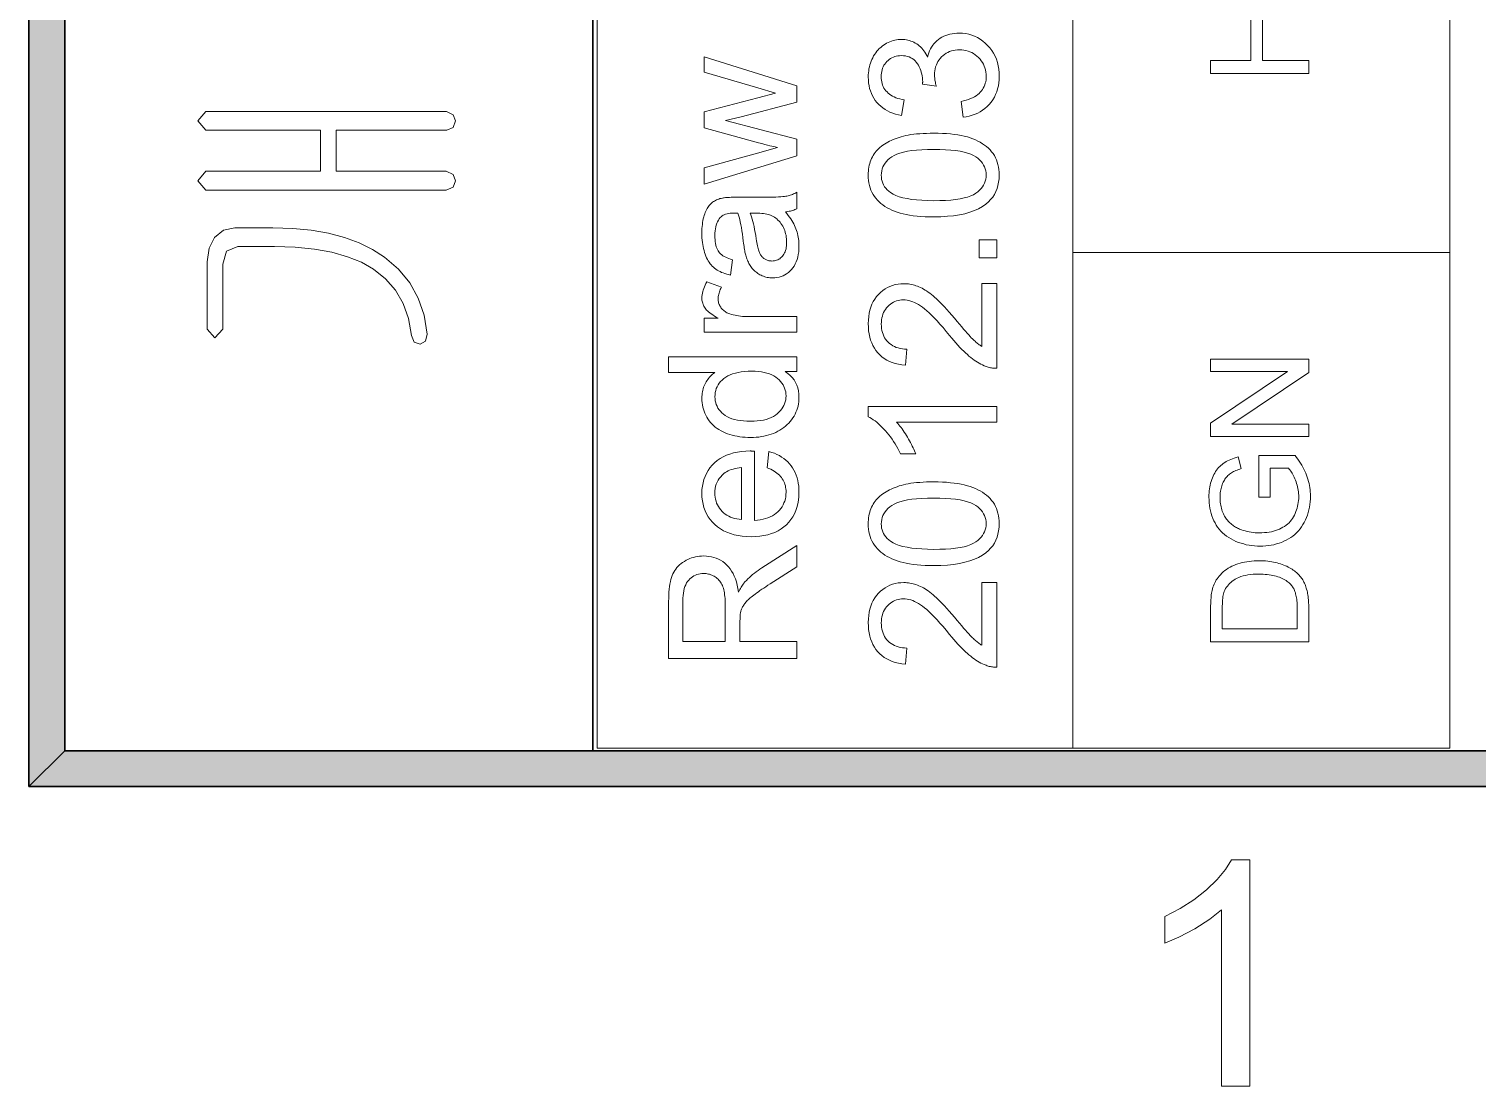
# Model space of a CAD drawing. Extents: x 23 to 417, y 3 to 294.
# Drawn here: x 29.76 to 48.96, y 5.79 to 19.81 of the extents above; entities that cross this region are included whole.
import ezdxf

# ---------------------------------------------------------------- set-up
doc = ezdxf.new("R2010")
doc.units = 0

msp = doc.modelspace()

# ---------------------------------------------------------------- linework, layer by layer
at = {"color": 7, "lineweight": 35}
for p, q in [((29.763, 9.762), (29.763, 287)), ((30.237, 287), (30.237, 10.238)), ((37.237, 50.237), (37.237, 10.238)), ((30.237, 10.238), (409.763, 10.238)), ((410.237, 9.762), (29.763, 9.762))]:
    msp.add_line(p, q, dxfattribs=at)
at = {"color": 7, "lineweight": 13}
for p, q in [((37.294, 10.273), (37.294, 50.313)), ((43.601, 10.273), (43.601, 50.313)), ((48.601, 10.273), (48.601, 50.313))]:
    msp.add_line(p, q, dxfattribs=at)
at = {"color": 7, "lineweight": 13, "ltscale": 0.125}
msp.add_line((43.601, 16.844), (48.601, 16.844), dxfattribs=at)
at = {"color": 7, "lineweight": 35, "ltscale": 0.016794}
for p, q in [((29.763, 9.762), (30.237, 10.238)), ((30.237, 10.238), (29.763, 9.762))]:
    msp.add_line(p, q, dxfattribs=at)
at = {"color": 7, "lineweight": 13, "ltscale": 0.28266}
msp.add_line((37.294, 10.273), (48.601, 10.273), dxfattribs=at)
at = {"color": 7, "lineweight": 13}
for points in [[(46.73, 19.214), (45.43, 19.214), (45.43, 19.386), (45.964, 19.386), (45.964, 20.062), (45.43, 20.062), (45.43, 20.234), (46.73, 20.234), (46.73, 20.062), (46.117, 20.062), (46.117, 19.386), (46.73, 19.386)], [(42.149, 18.637), (42.121, 18.846), (42.155, 18.853), (42.188, 18.862), (42.218, 18.872), (42.247, 18.882), (42.273, 18.894), (42.298, 18.907), (42.321, 18.921), (42.341, 18.935), (42.36, 18.951), (42.376, 18.968), (42.391, 18.986), (42.405, 19.004), (42.416, 19.023), (42.426, 19.043), (42.435, 19.064), (42.442, 19.085), (42.448, 19.107), (42.452, 19.13), (42.454, 19.154), (42.455, 19.178), (42.454, 19.207), (42.451, 19.235), (42.445, 19.263), (42.438, 19.289), (42.429, 19.314), (42.418, 19.339), (42.405, 19.362), (42.389, 19.385), (42.372, 19.406), (42.353, 19.427), (42.332, 19.446), (42.31, 19.464), (42.287, 19.479), (42.263, 19.492), (42.238, 19.503), (42.213, 19.512), (42.186, 19.519), (42.158, 19.525), (42.129, 19.528), (42.1, 19.529), (42.072, 19.528), (42.044, 19.525), (42.018, 19.52), (41.993, 19.514), (41.969, 19.505), (41.945, 19.495), (41.923, 19.483), (41.902, 19.468), (41.882, 19.453), (41.863, 19.435), (41.845, 19.415), (41.829, 19.395), (41.815, 19.374), (41.803, 19.351), (41.793, 19.328), (41.784, 19.304), (41.778, 19.278), (41.773, 19.252), (41.77, 19.224), (41.769, 19.196), (41.77, 19.184), (41.77, 19.171), (41.771, 19.158), (41.773, 19.144), (41.775, 19.129), (41.778, 19.114), (41.781, 19.099), (41.784, 19.083), (41.788, 19.066), (41.793, 19.049), (41.609, 19.072), (41.61, 19.076), (41.61, 19.08), (41.61, 19.084), (41.611, 19.087), (41.611, 19.091), (41.611, 19.094), (41.611, 19.097), (41.612, 19.1), (41.612, 19.103), (41.612, 19.105), (41.611, 19.132), (41.609, 19.158), (41.605, 19.183), (41.6, 19.208), (41.594, 19.232), (41.587, 19.256), (41.578, 19.279), (41.567, 19.302), (41.555, 19.324), (41.542, 19.345), (41.527, 19.366), (41.511, 19.384), (41.494, 19.4), (41.474, 19.414), (41.454, 19.425), (41.431, 19.435), (41.408, 19.442), (41.382, 19.448), (41.356, 19.451), (41.328, 19.452), (41.305, 19.451), (41.283, 19.449), (41.262, 19.445), (41.242, 19.44), (41.223, 19.433), (41.204, 19.424), (41.186, 19.414), (41.169, 19.402), (41.153, 19.389), (41.137, 19.374), (41.123, 19.358), (41.11, 19.341), (41.099, 19.324), (41.089, 19.305), (41.081, 19.285), (41.074, 19.265), (41.069, 19.243), (41.065, 19.221), (41.063, 19.198), (41.062, 19.174), (41.063, 19.15), (41.065, 19.127), (41.069, 19.104), (41.074, 19.083), (41.081, 19.062), (41.09, 19.042), (41.099, 19.023), (41.111, 19.005), (41.124, 18.987), (41.139, 18.971), (41.155, 18.955), (41.172, 18.941), (41.191, 18.927), (41.212, 18.915), (41.234, 18.904), (41.258, 18.894), (41.283, 18.886), (41.31, 18.878), (41.338, 18.872), (41.368, 18.866), (41.331, 18.658), (41.29, 18.666), (41.251, 18.677), (41.214, 18.689), (41.178, 18.704), (41.145, 18.72), (41.113, 18.739), (41.083, 18.759), (41.056, 18.781), (41.03, 18.806), (41.006, 18.832), (40.984, 18.859), (40.964, 18.889), (40.947, 18.919), (40.932, 18.951), (40.919, 18.984), (40.909, 19.018), (40.901, 19.054), (40.895, 19.091), (40.892, 19.129), (40.89, 19.169), (40.891, 19.197), (40.893, 19.224), (40.896, 19.251), (40.9, 19.277), (40.905, 19.303), (40.912, 19.328), (40.92, 19.353), (40.929, 19.378), (40.939, 19.402), (40.95, 19.425), (40.962, 19.448), (40.976, 19.47), (40.99, 19.491), (41.005, 19.51), (41.021, 19.529), (41.037, 19.546), (41.055, 19.562), (41.073, 19.578), (41.093, 19.592), (41.113, 19.605), (41.134, 19.616), (41.155, 19.627), (41.176, 19.636), (41.198, 19.644), (41.219, 19.651), (41.241, 19.657), (41.264, 19.661), (41.286, 19.664), (41.309, 19.666), (41.332, 19.667), (41.354, 19.666), (41.375, 19.664), (41.396, 19.661), (41.417, 19.657), (41.437, 19.652), (41.457, 19.645), (41.477, 19.638), (41.496, 19.629), (41.514, 19.619), (41.533, 19.607), (41.55, 19.595), (41.567, 19.582), (41.584, 19.567), (41.599, 19.551), (41.614, 19.534), (41.628, 19.516), (41.641, 19.497), (41.654, 19.476), (41.666, 19.455), (41.677, 19.432), (41.684, 19.462), (41.693, 19.49), (41.704, 19.517), (41.716, 19.542), (41.73, 19.566), (41.745, 19.589), (41.762, 19.61), (41.78, 19.631), (41.8, 19.649), (41.821, 19.667), (41.843, 19.682), (41.867, 19.697), (41.892, 19.709), (41.917, 19.72), (41.944, 19.729), (41.972, 19.737), (42.001, 19.743), (42.032, 19.747), (42.063, 19.749), (42.095, 19.75), (42.139, 19.748), (42.182, 19.744), (42.223, 19.735), (42.262, 19.724), (42.301, 19.71), (42.338, 19.692), (42.374, 19.671), (42.408, 19.646), (42.441, 19.619), (42.473, 19.588), (42.502, 19.554), (42.528, 19.519), (42.552, 19.483), (42.572, 19.444), (42.589, 19.404), (42.603, 19.362), (42.614, 19.318), (42.621, 19.273), (42.626, 19.226), (42.627, 19.177), (42.626, 19.133), (42.622, 19.091), (42.615, 19.05), (42.606, 19.01), (42.594, 18.972), (42.579, 18.936), (42.562, 18.901), (42.542, 18.868), (42.519, 18.836), (42.494, 18.806), (42.467, 18.777), (42.438, 18.752), (42.407, 18.728), (42.375, 18.708), (42.341, 18.689), (42.306, 18.674), (42.269, 18.661), (42.23, 18.65), (42.19, 18.642)], [(39.944, 18.125), (38.713, 17.749), (38.713, 17.964), (39.423, 18.16), (39.688, 18.233), (39.682, 18.235), (39.671, 18.237), (39.657, 18.241), (39.638, 18.246), (39.614, 18.252), (39.587, 18.258), (39.555, 18.267), (39.519, 18.276), (39.479, 18.286), (39.434, 18.297), (38.713, 18.493), (38.713, 18.708), (39.427, 18.892), (39.662, 18.953), (39.425, 19.024), (38.713, 19.235), (38.713, 19.438), (39.944, 19.053), (39.944, 18.836), (39.207, 18.64), (38.997, 18.593), (39.944, 18.343)], [(32.107, 18.462), (33.626, 18.462), (33.626, 17.92), (32.107, 17.92), (32.001, 17.793), (32.107, 17.67), (35.295, 17.67), (35.389, 17.708), (35.418, 17.793), (35.389, 17.878), (35.296, 17.92), (33.835, 17.92), (33.835, 18.462), (35.304, 18.462), (35.389, 18.501), (35.418, 18.587), (35.385, 18.669), (35.299, 18.712), (32.107, 18.712), (32.001, 18.587)], [(41.759, 17.315), (41.7, 17.316), (41.643, 17.317), (41.589, 17.32), (41.537, 17.325), (41.487, 17.33), (41.439, 17.337), (41.394, 17.345), (41.352, 17.355), (41.312, 17.365), (41.274, 17.377), (41.238, 17.39), (41.203, 17.404), (41.171, 17.42), (41.14, 17.436), (41.111, 17.454), (41.083, 17.473), (41.057, 17.493), (41.033, 17.515), (41.011, 17.537), (40.99, 17.561), (40.971, 17.586), (40.954, 17.613), (40.939, 17.64), (40.926, 17.669), (40.915, 17.699), (40.906, 17.731), (40.899, 17.764), (40.894, 17.798), (40.891, 17.833), (40.89, 17.869), (40.891, 17.896), (40.893, 17.923), (40.895, 17.948), (40.899, 17.973), (40.904, 17.998), (40.91, 18.021), (40.917, 18.044), (40.926, 18.067), (40.935, 18.088), (40.945, 18.109), (40.957, 18.13), (40.969, 18.149), (40.983, 18.168), (40.997, 18.186), (41.013, 18.203), (41.029, 18.22), (41.046, 18.236), (41.065, 18.251), (41.084, 18.266), (41.104, 18.28), (41.126, 18.293), (41.148, 18.305), (41.171, 18.317), (41.195, 18.329), (41.219, 18.34), (41.245, 18.35), (41.272, 18.36), (41.299, 18.369), (41.328, 18.377), (41.357, 18.385), (41.388, 18.392), (41.421, 18.399), (41.456, 18.405), (41.493, 18.41), (41.532, 18.414), (41.573, 18.417), (41.617, 18.42), (41.662, 18.422), (41.709, 18.423), (41.759, 18.423), (41.818, 18.423), (41.874, 18.421), (41.928, 18.418), (41.98, 18.414), (42.029, 18.408), (42.076, 18.401), (42.121, 18.393), (42.164, 18.384), (42.204, 18.374), (42.242, 18.362), (42.278, 18.349), (42.312, 18.335), (42.345, 18.32), (42.376, 18.303), (42.405, 18.285), (42.432, 18.266), (42.458, 18.246), (42.483, 18.225), (42.505, 18.202), (42.526, 18.178), (42.545, 18.153), (42.562, 18.127), (42.577, 18.099), (42.59, 18.07), (42.601, 18.04), (42.61, 18.008), (42.617, 17.975), (42.622, 17.941), (42.625, 17.906), (42.626, 17.869), (42.625, 17.821), (42.619, 17.775), (42.61, 17.731), (42.598, 17.689), (42.582, 17.65), (42.563, 17.612), (42.54, 17.577), (42.513, 17.543), (42.484, 17.512), (42.45, 17.483), (42.405, 17.451), (42.354, 17.423), (42.299, 17.397), (42.238, 17.375), (42.171, 17.357), (42.099, 17.342), (42.022, 17.33), (41.94, 17.322), (41.852, 17.317)], [(41.759, 17.529), (41.84, 17.53), (41.915, 17.533), (41.985, 17.538), (42.049, 17.545), (42.108, 17.554), (42.16, 17.565), (42.208, 17.577), (42.249, 17.592), (42.286, 17.609), (42.316, 17.627), (42.342, 17.647), (42.366, 17.668), (42.387, 17.69), (42.405, 17.713), (42.42, 17.737), (42.432, 17.761), (42.442, 17.787), (42.449, 17.814), (42.453, 17.841), (42.455, 17.869), (42.453, 17.897), (42.449, 17.925), (42.442, 17.951), (42.432, 17.977), (42.42, 18.002), (42.405, 18.025), (42.386, 18.048), (42.366, 18.07), (42.342, 18.091), (42.316, 18.111), (42.285, 18.13), (42.249, 18.146), (42.207, 18.161), (42.16, 18.174), (42.107, 18.184), (42.048, 18.193), (41.984, 18.2), (41.915, 18.205), (41.84, 18.208), (41.759, 18.209), (41.678, 18.208), (41.602, 18.205), (41.532, 18.2), (41.468, 18.193), (41.41, 18.184), (41.357, 18.174), (41.309, 18.161), (41.268, 18.146), (41.232, 18.13), (41.201, 18.111), (41.175, 18.091), (41.151, 18.07), (41.131, 18.048), (41.113, 18.025), (41.098, 18.001), (41.085, 17.976), (41.076, 17.95), (41.069, 17.923), (41.065, 17.896), (41.063, 17.867), (41.064, 17.839), (41.068, 17.812), (41.074, 17.786), (41.083, 17.761), (41.094, 17.738), (41.107, 17.715), (41.123, 17.694), (41.141, 17.674), (41.162, 17.655), (41.185, 17.637), (41.219, 17.617), (41.258, 17.598), (41.302, 17.582), (41.351, 17.568), (41.406, 17.556), (41.466, 17.547), (41.531, 17.539), (41.602, 17.534), (41.678, 17.531)], [(39.792, 17.381), (39.811, 17.358), (39.829, 17.335), (39.846, 17.312), (39.862, 17.29), (39.876, 17.267), (39.89, 17.245), (39.902, 17.223), (39.913, 17.201), (39.923, 17.179), (39.931, 17.158), (39.939, 17.136), (39.946, 17.114), (39.952, 17.092), (39.957, 17.069), (39.962, 17.047), (39.965, 17.023), (39.968, 17), (39.97, 16.976), (39.972, 16.952), (39.972, 16.928), (39.971, 16.888), (39.968, 16.85), (39.963, 16.814), (39.956, 16.78), (39.947, 16.748), (39.936, 16.718), (39.923, 16.69), (39.908, 16.663), (39.892, 16.638), (39.873, 16.616), (39.852, 16.595), (39.831, 16.576), (39.808, 16.56), (39.785, 16.546), (39.76, 16.534), (39.734, 16.524), (39.707, 16.516), (39.679, 16.511), (39.65, 16.508), (39.619, 16.507), (39.601, 16.507), (39.584, 16.508), (39.567, 16.51), (39.55, 16.513), (39.533, 16.517), (39.517, 16.521), (39.5, 16.527), (39.485, 16.533), (39.469, 16.54), (39.454, 16.548), (39.439, 16.556), (39.425, 16.565), (39.412, 16.575), (39.399, 16.585), (39.387, 16.595), (39.375, 16.606), (39.364, 16.618), (39.353, 16.63), (39.343, 16.643), (39.334, 16.656), (39.325, 16.669), (39.317, 16.683), (39.309, 16.697), (39.301, 16.712), (39.294, 16.727), (39.288, 16.742), (39.282, 16.757), (39.276, 16.773), (39.271, 16.789), (39.266, 16.806), (39.262, 16.819), (39.259, 16.833), (39.256, 16.848), (39.253, 16.865), (39.25, 16.883), (39.247, 16.902), (39.244, 16.923), (39.24, 16.944), (39.237, 16.967), (39.234, 16.991), (39.228, 17.041), (39.222, 17.087), (39.215, 17.131), (39.208, 17.172), (39.201, 17.211), (39.194, 17.247), (39.187, 17.28), (39.179, 17.31), (39.171, 17.338), (39.163, 17.364), (39.154, 17.364), (39.147, 17.364), (39.14, 17.364), (39.133, 17.364), (39.127, 17.364), (39.122, 17.365), (39.118, 17.365), (39.114, 17.365), (39.111, 17.365), (39.108, 17.365), (39.083, 17.364), (39.06, 17.362), (39.038, 17.359), (39.018, 17.355), (38.999, 17.35), (38.982, 17.343), (38.966, 17.336), (38.952, 17.327), (38.939, 17.317), (38.928, 17.306), (38.915, 17.289), (38.903, 17.271), (38.892, 17.251), (38.883, 17.229), (38.875, 17.206), (38.869, 17.182), (38.864, 17.156), (38.86, 17.128), (38.858, 17.099), (38.858, 17.068), (38.858, 17.039), (38.86, 17.012), (38.862, 16.986), (38.866, 16.962), (38.87, 16.94), (38.876, 16.919), (38.883, 16.9), (38.891, 16.882), (38.899, 16.865), (38.909, 16.85), (38.92, 16.837), (38.933, 16.824), (38.947, 16.812), (38.963, 16.8), (38.981, 16.789), (39, 16.779), (39.02, 16.77), (39.043, 16.762), (39.066, 16.754), (39.092, 16.747), (39.064, 16.543), (39.038, 16.549), (39.014, 16.555), (38.99, 16.563), (38.967, 16.571), (38.946, 16.579), (38.925, 16.589), (38.905, 16.599), (38.887, 16.61), (38.869, 16.622), (38.852, 16.634), (38.837, 16.648), (38.822, 16.662), (38.807, 16.678), (38.794, 16.694), (38.781, 16.712), (38.769, 16.731), (38.758, 16.751), (38.747, 16.773), (38.737, 16.795), (38.728, 16.819), (38.72, 16.843), (38.713, 16.868), (38.706, 16.894), (38.7, 16.921), (38.696, 16.949), (38.692, 16.977), (38.689, 17.006), (38.686, 17.036), (38.685, 17.067), (38.685, 17.098), (38.685, 17.129), (38.686, 17.159), (38.688, 17.187), (38.691, 17.215), (38.694, 17.241), (38.698, 17.266), (38.703, 17.29), (38.709, 17.313), (38.715, 17.334), (38.722, 17.354), (38.729, 17.374), (38.737, 17.392), (38.746, 17.409), (38.755, 17.425), (38.764, 17.44), (38.773, 17.454), (38.783, 17.467), (38.793, 17.479), (38.804, 17.489), (38.815, 17.499), (38.827, 17.508), (38.839, 17.517), (38.852, 17.525), (38.865, 17.532), (38.879, 17.539), (38.893, 17.545), (38.908, 17.551), (38.924, 17.556), (38.94, 17.56), (38.957, 17.564), (38.969, 17.566), (38.982, 17.568), (38.997, 17.57), (39.014, 17.571), (39.032, 17.572), (39.052, 17.573), (39.074, 17.574), (39.098, 17.574), (39.123, 17.575), (39.15, 17.575), (39.428, 17.575), (39.484, 17.575), (39.536, 17.575), (39.583, 17.576), (39.627, 17.577), (39.666, 17.578), (39.7, 17.579), (39.731, 17.581), (39.757, 17.583), (39.779, 17.585), (39.796, 17.588), (39.812, 17.591), (39.827, 17.594), (39.842, 17.598), (39.857, 17.603), (39.872, 17.608), (39.886, 17.613), (39.901, 17.619), (39.916, 17.626), (39.93, 17.633), (39.944, 17.641), (39.944, 17.423), (39.931, 17.416), (39.917, 17.411), (39.903, 17.405), (39.889, 17.4), (39.874, 17.396), (39.858, 17.392), (39.842, 17.389), (39.826, 17.386), (39.809, 17.383)], [(39.326, 17.364), (39.335, 17.34), (39.344, 17.314), (39.353, 17.285), (39.361, 17.255), (39.369, 17.222), (39.377, 17.186), (39.384, 17.149), (39.391, 17.109), (39.398, 17.067), (39.405, 17.023), (39.409, 16.998), (39.412, 16.974), (39.416, 16.952), (39.42, 16.932), (39.425, 16.913), (39.429, 16.895), (39.433, 16.879), (39.438, 16.865), (39.442, 16.852), (39.447, 16.841), (39.451, 16.83), (39.457, 16.82), (39.462, 16.811), (39.469, 16.802), (39.475, 16.793), (39.482, 16.785), (39.49, 16.778), (39.497, 16.771), (39.506, 16.764), (39.514, 16.758), (39.523, 16.753), (39.533, 16.748), (39.542, 16.743), (39.552, 16.74), (39.562, 16.737), (39.572, 16.734), (39.582, 16.732), (39.592, 16.73), (39.603, 16.73), (39.614, 16.729), (39.63, 16.73), (39.646, 16.732), (39.661, 16.735), (39.676, 16.739), (39.69, 16.745), (39.704, 16.752), (39.717, 16.76), (39.729, 16.77), (39.741, 16.78), (39.753, 16.792), (39.763, 16.806), (39.773, 16.82), (39.781, 16.836), (39.788, 16.852), (39.795, 16.87), (39.8, 16.889), (39.803, 16.91), (39.806, 16.931), (39.808, 16.954), (39.808, 16.977), (39.808, 17.001), (39.806, 17.025), (39.804, 17.047), (39.8, 17.07), (39.795, 17.091), (39.789, 17.113), (39.783, 17.133), (39.775, 17.153), (39.766, 17.173), (39.756, 17.192), (39.745, 17.21), (39.733, 17.228), (39.721, 17.244), (39.707, 17.259), (39.693, 17.273), (39.678, 17.287), (39.663, 17.299), (39.646, 17.31), (39.629, 17.321), (39.611, 17.33), (39.596, 17.336), (39.58, 17.342), (39.563, 17.347), (39.544, 17.351), (39.524, 17.355), (39.502, 17.358), (39.479, 17.361), (39.455, 17.362), (39.429, 17.363), (39.403, 17.364)], [(32.126, 16.718), (32.126, 15.824), (32.228, 15.712), (32.335, 15.827), (32.335, 16.689), (32.383, 16.858), (32.531, 16.92), (33.018, 16.92), (33.294, 16.912), (33.548, 16.887), (33.778, 16.845), (33.985, 16.787), (34.17, 16.713), (34.331, 16.622), (34.491, 16.494), (34.622, 16.342), (34.722, 16.167), (34.793, 15.967), (34.835, 15.744), (34.871, 15.653), (34.949, 15.628), (35.018, 15.665), (35.043, 15.761), (35.002, 16.01), (34.925, 16.237), (34.812, 16.441), (34.663, 16.621), (34.478, 16.779), (34.318, 16.883), (34.14, 16.971), (33.946, 17.042), (33.734, 17.098), (33.506, 17.138), (33.26, 17.162), (32.997, 17.17), (32.49, 17.17), (32.34, 17.138), (32.224, 17.042), (32.151, 16.899)], [(42.597, 16.772), (42.36, 16.772), (42.36, 17.01), (42.597, 17.01)], [(39.944, 15.784), (38.713, 15.784), (38.713, 15.972), (38.899, 15.972), (38.874, 15.986), (38.85, 16), (38.829, 16.014), (38.809, 16.028), (38.791, 16.041), (38.774, 16.054), (38.76, 16.067), (38.747, 16.08), (38.736, 16.093), (38.727, 16.105), (38.719, 16.117), (38.711, 16.13), (38.705, 16.142), (38.7, 16.155), (38.695, 16.169), (38.691, 16.182), (38.689, 16.196), (38.686, 16.21), (38.685, 16.224), (38.685, 16.239), (38.685, 16.26), (38.687, 16.281), (38.691, 16.302), (38.696, 16.324), (38.702, 16.345), (38.709, 16.367), (38.718, 16.388), (38.728, 16.41), (38.739, 16.432), (38.752, 16.453), (38.946, 16.381), (38.937, 16.366), (38.929, 16.351), (38.923, 16.335), (38.917, 16.32), (38.912, 16.305), (38.908, 16.29), (38.905, 16.274), (38.902, 16.259), (38.901, 16.244), (38.9, 16.228), (38.901, 16.215), (38.902, 16.202), (38.904, 16.189), (38.907, 16.176), (38.911, 16.163), (38.915, 16.151), (38.921, 16.139), (38.927, 16.128), (38.934, 16.116), (38.942, 16.105), (38.95, 16.095), (38.959, 16.085), (38.969, 16.076), (38.98, 16.067), (38.991, 16.059), (39.002, 16.051), (39.015, 16.044), (39.028, 16.038), (39.042, 16.033), (39.056, 16.028), (39.078, 16.021), (39.101, 16.015), (39.125, 16.01), (39.148, 16.005), (39.172, 16.002), (39.197, 15.998), (39.222, 15.996), (39.247, 15.994), (39.273, 15.993), (39.299, 15.993), (39.944, 15.993)], [(42.397, 16.431), (42.597, 16.431), (42.597, 15.308), (42.582, 15.307), (42.567, 15.308), (42.553, 15.309), (42.538, 15.31), (42.523, 15.313), (42.509, 15.315), (42.495, 15.319), (42.48, 15.322), (42.466, 15.327), (42.452, 15.332), (42.429, 15.341), (42.407, 15.351), (42.384, 15.362), (42.361, 15.375), (42.338, 15.388), (42.316, 15.402), (42.293, 15.417), (42.271, 15.434), (42.249, 15.451), (42.226, 15.469), (42.204, 15.489), (42.18, 15.511), (42.156, 15.534), (42.132, 15.558), (42.106, 15.585), (42.08, 15.613), (42.053, 15.643), (42.026, 15.674), (41.998, 15.708), (41.969, 15.742), (41.924, 15.796), (41.882, 15.846), (41.841, 15.893), (41.802, 15.935), (41.765, 15.975), (41.73, 16.01), (41.697, 16.042), (41.666, 16.071), (41.636, 16.096), (41.609, 16.117), (41.582, 16.136), (41.556, 16.152), (41.53, 16.167), (41.505, 16.179), (41.48, 16.19), (41.455, 16.199), (41.43, 16.206), (41.406, 16.211), (41.381, 16.213), (41.358, 16.214), (41.333, 16.214), (41.31, 16.211), (41.287, 16.206), (41.265, 16.2), (41.243, 16.192), (41.223, 16.182), (41.203, 16.171), (41.184, 16.158), (41.166, 16.143), (41.148, 16.126), (41.132, 16.107), (41.118, 16.088), (41.105, 16.068), (41.094, 16.046), (41.084, 16.024), (41.077, 16), (41.071, 15.975), (41.067, 15.949), (41.064, 15.922), (41.063, 15.894), (41.064, 15.865), (41.067, 15.836), (41.071, 15.809), (41.078, 15.783), (41.086, 15.759), (41.096, 15.735), (41.107, 15.713), (41.121, 15.692), (41.136, 15.672), (41.154, 15.653), (41.172, 15.636), (41.193, 15.621), (41.214, 15.607), (41.237, 15.595), (41.261, 15.585), (41.287, 15.577), (41.314, 15.57), (41.343, 15.566), (41.373, 15.563), (41.404, 15.562), (41.382, 15.347), (41.335, 15.353), (41.291, 15.361), (41.248, 15.371), (41.208, 15.384), (41.171, 15.399), (41.135, 15.417), (41.102, 15.438), (41.071, 15.46), (41.042, 15.485), (41.016, 15.513), (40.992, 15.543), (40.971, 15.574), (40.952, 15.608), (40.936, 15.644), (40.922, 15.681), (40.91, 15.721), (40.902, 15.762), (40.895, 15.806), (40.892, 15.852), (40.89, 15.899), (40.892, 15.947), (40.896, 15.993), (40.903, 16.037), (40.912, 16.078), (40.924, 16.118), (40.939, 16.156), (40.957, 16.192), (40.977, 16.225), (41, 16.257), (41.026, 16.286), (41.054, 16.313), (41.083, 16.338), (41.113, 16.359), (41.145, 16.378), (41.178, 16.393), (41.212, 16.406), (41.248, 16.416), (41.285, 16.423), (41.323, 16.428), (41.362, 16.429), (41.383, 16.429), (41.403, 16.427), (41.423, 16.425), (41.443, 16.422), (41.463, 16.419), (41.484, 16.414), (41.503, 16.408), (41.523, 16.402), (41.543, 16.395), (41.563, 16.387), (41.583, 16.378), (41.603, 16.368), (41.623, 16.357), (41.643, 16.345), (41.664, 16.332), (41.685, 16.317), (41.706, 16.302), (41.727, 16.285), (41.749, 16.267), (41.77, 16.249), (41.793, 16.228), (41.817, 16.205), (41.843, 16.179), (41.871, 16.151), (41.9, 16.12), (41.931, 16.086), (41.963, 16.05), (41.997, 16.012), (42.032, 15.971), (42.07, 15.927), (42.1, 15.891), (42.129, 15.857), (42.155, 15.826), (42.18, 15.798), (42.202, 15.773), (42.222, 15.75), (42.241, 15.73), (42.257, 15.712), (42.271, 15.698), (42.284, 15.686), (42.295, 15.675), (42.306, 15.665), (42.317, 15.655), (42.329, 15.646), (42.34, 15.637), (42.351, 15.628), (42.363, 15.62), (42.374, 15.612), (42.385, 15.605), (42.397, 15.597)], [(39.944, 15.265), (39.789, 15.265), (39.824, 15.24), (39.855, 15.213), (39.882, 15.185), (39.906, 15.153), (39.926, 15.12), (39.943, 15.084), (39.955, 15.047), (39.965, 15.007), (39.97, 14.965), (39.972, 14.92), (39.971, 14.891), (39.969, 14.862), (39.965, 14.834), (39.959, 14.806), (39.952, 14.779), (39.943, 14.752), (39.932, 14.726), (39.92, 14.7), (39.906, 14.674), (39.891, 14.65), (39.874, 14.625), (39.856, 14.602), (39.836, 14.58), (39.816, 14.56), (39.793, 14.54), (39.77, 14.521), (39.746, 14.504), (39.72, 14.488), (39.693, 14.472), (39.664, 14.458), (39.635, 14.445), (39.604, 14.434), (39.573, 14.424), (39.541, 14.415), (39.508, 14.407), (39.474, 14.401), (39.439, 14.396), (39.403, 14.393), (39.367, 14.391), (39.33, 14.39), (39.293, 14.391), (39.257, 14.393), (39.222, 14.396), (39.187, 14.4), (39.154, 14.406), (39.121, 14.412), (39.088, 14.42), (39.056, 14.43), (39.025, 14.44), (38.995, 14.452), (38.966, 14.465), (38.938, 14.479), (38.911, 14.494), (38.886, 14.511), (38.862, 14.529), (38.84, 14.548), (38.819, 14.568), (38.8, 14.589), (38.781, 14.612), (38.765, 14.636), (38.75, 14.661), (38.736, 14.687), (38.724, 14.713), (38.714, 14.739), (38.705, 14.766), (38.698, 14.794), (38.692, 14.822), (38.688, 14.851), (38.686, 14.881), (38.685, 14.911), (38.685, 14.933), (38.687, 14.955), (38.689, 14.976), (38.692, 14.996), (38.696, 15.016), (38.702, 15.036), (38.708, 15.055), (38.715, 15.074), (38.723, 15.092), (38.732, 15.109), (38.741, 15.126), (38.752, 15.143), (38.762, 15.159), (38.774, 15.174), (38.786, 15.188), (38.798, 15.202), (38.811, 15.215), (38.825, 15.228), (38.839, 15.24), (38.854, 15.251), (38.244, 15.251), (38.244, 15.458), (39.944, 15.458)], [(46.73, 14.403), (45.43, 14.403), (45.43, 14.58), (46.451, 15.263), (45.43, 15.263), (45.43, 15.428), (46.73, 15.428), (46.73, 15.251), (45.709, 14.568), (46.73, 14.568)], [(39.33, 14.605), (39.376, 14.606), (39.419, 14.609), (39.461, 14.614), (39.5, 14.621), (39.536, 14.63), (39.57, 14.641), (39.602, 14.654), (39.632, 14.669), (39.659, 14.686), (39.683, 14.705), (39.705, 14.725), (39.725, 14.746), (39.743, 14.768), (39.758, 14.79), (39.771, 14.813), (39.782, 14.837), (39.79, 14.862), (39.796, 14.887), (39.799, 14.913), (39.8, 14.94), (39.799, 14.967), (39.796, 14.993), (39.79, 15.018), (39.782, 15.043), (39.772, 15.067), (39.76, 15.089), (39.745, 15.111), (39.729, 15.133), (39.71, 15.153), (39.688, 15.173), (39.665, 15.191), (39.639, 15.207), (39.611, 15.221), (39.58, 15.234), (39.547, 15.244), (39.512, 15.253), (39.474, 15.26), (39.434, 15.264), (39.392, 15.267), (39.347, 15.268), (39.298, 15.267), (39.251, 15.264), (39.207, 15.259), (39.166, 15.253), (39.128, 15.244), (39.092, 15.233), (39.059, 15.22), (39.029, 15.206), (39.001, 15.189), (38.976, 15.171), (38.953, 15.151), (38.933, 15.13), (38.915, 15.108), (38.9, 15.086), (38.887, 15.062), (38.876, 15.038), (38.868, 15.012), (38.862, 14.986), (38.859, 14.959), (38.858, 14.931), (38.859, 14.903), (38.862, 14.877), (38.868, 14.851), (38.876, 14.827), (38.886, 14.803), (38.898, 14.78), (38.913, 14.758), (38.93, 14.737), (38.95, 14.717), (38.971, 14.698), (38.995, 14.68), (39.022, 14.665), (39.051, 14.651), (39.083, 14.638), (39.118, 14.628), (39.155, 14.62), (39.194, 14.613), (39.237, 14.609), (39.282, 14.606)], [(42.597, 14.8), (42.597, 14.591), (41.267, 14.591), (41.282, 14.575), (41.296, 14.559), (41.31, 14.542), (41.325, 14.523), (41.339, 14.504), (41.354, 14.484), (41.368, 14.462), (41.382, 14.44), (41.397, 14.417), (41.411, 14.393), (41.425, 14.369), (41.438, 14.345), (41.451, 14.322), (41.463, 14.299), (41.474, 14.277), (41.484, 14.255), (41.494, 14.234), (41.503, 14.213), (41.511, 14.193), (41.519, 14.173), (41.317, 14.173), (41.3, 14.208), (41.283, 14.242), (41.265, 14.275), (41.246, 14.307), (41.226, 14.338), (41.206, 14.368), (41.185, 14.397), (41.163, 14.425), (41.141, 14.453), (41.118, 14.48), (41.094, 14.505), (41.071, 14.529), (41.048, 14.551), (41.025, 14.572), (41.002, 14.592), (40.98, 14.609), (40.957, 14.626), (40.935, 14.64), (40.912, 14.654), (40.89, 14.665), (40.89, 14.8)], [(39.548, 13.988), (39.574, 14.204), (39.611, 14.193), (39.646, 14.18), (39.68, 14.165), (39.712, 14.149), (39.742, 14.131), (39.771, 14.111), (39.797, 14.09), (39.822, 14.066), (39.846, 14.041), (39.868, 14.015), (39.887, 13.986), (39.905, 13.956), (39.921, 13.925), (39.934, 13.892), (39.946, 13.857), (39.955, 13.821), (39.963, 13.784), (39.968, 13.745), (39.971, 13.704), (39.972, 13.662), (39.97, 13.609), (39.965, 13.558), (39.957, 13.51), (39.945, 13.464), (39.93, 13.42), (39.912, 13.378), (39.89, 13.339), (39.865, 13.301), (39.837, 13.266), (39.806, 13.234), (39.771, 13.204), (39.734, 13.177), (39.694, 13.153), (39.651, 13.132), (39.606, 13.115), (39.558, 13.101), (39.507, 13.09), (39.454, 13.082), (39.398, 13.077), (39.339, 13.075), (39.278, 13.077), (39.22, 13.082), (39.165, 13.09), (39.112, 13.101), (39.063, 13.115), (39.016, 13.133), (38.972, 13.154), (38.931, 13.178), (38.892, 13.205), (38.856, 13.235), (38.824, 13.268), (38.795, 13.303), (38.769, 13.34), (38.747, 13.379), (38.728, 13.419), (38.712, 13.462), (38.7, 13.506), (38.692, 13.552), (38.686, 13.6), (38.685, 13.651), (38.686, 13.699), (38.691, 13.746), (38.7, 13.791), (38.712, 13.834), (38.727, 13.875), (38.745, 13.914), (38.767, 13.952), (38.792, 13.988), (38.821, 14.022), (38.853, 14.054), (38.888, 14.084), (38.926, 14.11), (38.966, 14.134), (39.009, 14.154), (39.055, 14.171), (39.104, 14.186), (39.155, 14.197), (39.21, 14.204), (39.266, 14.209), (39.326, 14.211), (39.33, 14.211), (39.334, 14.211), (39.339, 14.21), (39.344, 14.21), (39.349, 14.21), (39.355, 14.21), (39.361, 14.21), (39.368, 14.21), (39.374, 14.21), (39.382, 14.209), (39.382, 13.291), (39.421, 13.294), (39.459, 13.299), (39.495, 13.306), (39.529, 13.315), (39.561, 13.326), (39.591, 13.338), (39.619, 13.352), (39.646, 13.368), (39.67, 13.386), (39.692, 13.406), (39.713, 13.427), (39.731, 13.449), (39.747, 13.472), (39.761, 13.497), (39.773, 13.522), (39.783, 13.548), (39.791, 13.575), (39.796, 13.604), (39.799, 13.633), (39.8, 13.663), (39.8, 13.686), (39.798, 13.708), (39.795, 13.729), (39.791, 13.75), (39.785, 13.77), (39.779, 13.789), (39.771, 13.808), (39.762, 13.825), (39.751, 13.843), (39.74, 13.859), (39.727, 13.875), (39.713, 13.89), (39.697, 13.905), (39.68, 13.919), (39.662, 13.932), (39.642, 13.945), (39.62, 13.956), (39.598, 13.968), (39.573, 13.978)], [(46.22, 13.601), (46.068, 13.601), (46.067, 14.152), (46.549, 14.152), (46.569, 14.126), (46.588, 14.101), (46.605, 14.075), (46.622, 14.049), (46.638, 14.023), (46.653, 13.997), (46.666, 13.97), (46.679, 13.944), (46.691, 13.917), (46.701, 13.89), (46.711, 13.863), (46.72, 13.836), (46.727, 13.808), (46.734, 13.781), (46.74, 13.753), (46.744, 13.726), (46.748, 13.698), (46.75, 13.67), (46.752, 13.642), (46.752, 13.613), (46.752, 13.575), (46.749, 13.538), (46.745, 13.502), (46.739, 13.466), (46.732, 13.431), (46.723, 13.396), (46.712, 13.362), (46.7, 13.329), (46.686, 13.297), (46.67, 13.265), (46.653, 13.235), (46.635, 13.206), (46.615, 13.178), (46.593, 13.152), (46.57, 13.128), (46.546, 13.105), (46.52, 13.084), (46.492, 13.064), (46.463, 13.046), (46.433, 13.029), (46.402, 13.014), (46.37, 13), (46.337, 12.988), (46.303, 12.978), (46.269, 12.969), (46.234, 12.962), (46.198, 12.956), (46.162, 12.952), (46.124, 12.95), (46.086, 12.949), (46.049, 12.95), (46.011, 12.952), (45.975, 12.956), (45.939, 12.962), (45.903, 12.969), (45.868, 12.978), (45.833, 12.988), (45.799, 13), (45.765, 13.013), (45.732, 13.028), (45.7, 13.045), (45.67, 13.063), (45.641, 13.082), (45.614, 13.103), (45.589, 13.125), (45.565, 13.149), (45.543, 13.174), (45.523, 13.2), (45.505, 13.228), (45.488, 13.257), (45.473, 13.287), (45.459, 13.318), (45.447, 13.35), (45.437, 13.383), (45.428, 13.417), (45.421, 13.452), (45.415, 13.488), (45.411, 13.524), (45.409, 13.562), (45.408, 13.6), (45.408, 13.628), (45.41, 13.655), (45.412, 13.682), (45.415, 13.708), (45.419, 13.734), (45.424, 13.759), (45.43, 13.784), (45.437, 13.808), (45.445, 13.832), (45.454, 13.855), (45.463, 13.877), (45.473, 13.899), (45.484, 13.919), (45.496, 13.938), (45.508, 13.957), (45.521, 13.974), (45.535, 13.99), (45.55, 14.006), (45.565, 14.02), (45.581, 14.034), (45.598, 14.046), (45.616, 14.058), (45.634, 14.07), (45.654, 14.08), (45.675, 14.091), (45.697, 14.1), (45.719, 14.109), (45.743, 14.117), (45.768, 14.125), (45.794, 14.132), (45.836, 13.977), (45.817, 13.971), (45.798, 13.965), (45.781, 13.958), (45.764, 13.951), (45.748, 13.944), (45.732, 13.937), (45.718, 13.929), (45.705, 13.921), (45.692, 13.913), (45.68, 13.904), (45.669, 13.895), (45.658, 13.885), (45.648, 13.875), (45.638, 13.863), (45.629, 13.851), (45.62, 13.839), (45.612, 13.825), (45.604, 13.811), (45.596, 13.796), (45.589, 13.78), (45.583, 13.764), (45.577, 13.747), (45.572, 13.73), (45.568, 13.713), (45.564, 13.695), (45.561, 13.677), (45.558, 13.658), (45.557, 13.64), (45.556, 13.62), (45.555, 13.601), (45.556, 13.578), (45.557, 13.555), (45.558, 13.533), (45.561, 13.512), (45.564, 13.491), (45.568, 13.471), (45.573, 13.451), (45.578, 13.433), (45.584, 13.414), (45.591, 13.397), (45.599, 13.38), (45.606, 13.364), (45.615, 13.348), (45.623, 13.333), (45.633, 13.319), (45.642, 13.306), (45.652, 13.293), (45.663, 13.281), (45.674, 13.269), (45.686, 13.258), (45.697, 13.248), (45.709, 13.238), (45.722, 13.229), (45.734, 13.22), (45.747, 13.211), (45.76, 13.203), (45.773, 13.196), (45.787, 13.189), (45.8, 13.182), (45.814, 13.176), (45.838, 13.167), (45.863, 13.158), (45.888, 13.151), (45.914, 13.144), (45.94, 13.139), (45.966, 13.134), (45.993, 13.131), (46.02, 13.128), (46.048, 13.127), (46.076, 13.126), (46.11, 13.127), (46.143, 13.129), (46.175, 13.132), (46.206, 13.136), (46.235, 13.141), (46.264, 13.148), (46.291, 13.156), (46.318, 13.165), (46.343, 13.175), (46.367, 13.186), (46.389, 13.199), (46.411, 13.212), (46.431, 13.227), (46.451, 13.243), (46.469, 13.26), (46.485, 13.278), (46.501, 13.297), (46.515, 13.317), (46.528, 13.338), (46.54, 13.361), (46.551, 13.384), (46.561, 13.407), (46.569, 13.431), (46.577, 13.454), (46.583, 13.479), (46.588, 13.503), (46.592, 13.528), (46.595, 13.553), (46.597, 13.578), (46.597, 13.604), (46.597, 13.626), (46.595, 13.648), (46.593, 13.67), (46.59, 13.692), (46.586, 13.714), (46.582, 13.736), (46.576, 13.757), (46.57, 13.779), (46.562, 13.8), (46.554, 13.822), (46.546, 13.842), (46.537, 13.862), (46.528, 13.881), (46.519, 13.899), (46.51, 13.915), (46.5, 13.931), (46.491, 13.945), (46.482, 13.959), (46.472, 13.972), (46.462, 13.983), (46.22, 13.983)], [(39.21, 13.303), (39.21, 13.99), (39.18, 13.987), (39.151, 13.983), (39.124, 13.977), (39.098, 13.971), (39.074, 13.964), (39.052, 13.955), (39.031, 13.946), (39.011, 13.935), (38.993, 13.924), (38.977, 13.911), (38.954, 13.891), (38.934, 13.869), (38.915, 13.846), (38.9, 13.822), (38.887, 13.797), (38.876, 13.77), (38.867, 13.743), (38.861, 13.714), (38.858, 13.684), (38.856, 13.653), (38.857, 13.625), (38.86, 13.597), (38.865, 13.571), (38.872, 13.545), (38.88, 13.52), (38.891, 13.497), (38.904, 13.474), (38.918, 13.452), (38.934, 13.431), (38.953, 13.411), (38.973, 13.392), (38.994, 13.375), (39.016, 13.36), (39.04, 13.347), (39.065, 13.335), (39.092, 13.325), (39.119, 13.317), (39.148, 13.31), (39.178, 13.306)], [(41.759, 12.693), (41.7, 12.693), (41.643, 12.695), (41.589, 12.698), (41.537, 12.703), (41.487, 12.708), (41.439, 12.715), (41.394, 12.723), (41.352, 12.732), (41.312, 12.743), (41.274, 12.755), (41.238, 12.768), (41.203, 12.782), (41.171, 12.797), (41.14, 12.814), (41.111, 12.832), (41.083, 12.851), (41.057, 12.871), (41.033, 12.893), (41.011, 12.915), (40.99, 12.939), (40.971, 12.964), (40.954, 12.991), (40.939, 13.018), (40.926, 13.047), (40.915, 13.077), (40.906, 13.109), (40.899, 13.141), (40.894, 13.175), (40.891, 13.21), (40.89, 13.247), (40.891, 13.274), (40.893, 13.3), (40.895, 13.326), (40.899, 13.351), (40.904, 13.375), (40.91, 13.399), (40.917, 13.422), (40.926, 13.444), (40.935, 13.466), (40.945, 13.487), (40.957, 13.507), (40.969, 13.527), (40.983, 13.546), (40.997, 13.564), (41.013, 13.581), (41.029, 13.598), (41.046, 13.614), (41.065, 13.629), (41.084, 13.644), (41.104, 13.657), (41.126, 13.671), (41.148, 13.683), (41.171, 13.695), (41.195, 13.707), (41.219, 13.717), (41.245, 13.728), (41.272, 13.737), (41.299, 13.747), (41.328, 13.755), (41.357, 13.763), (41.388, 13.77), (41.421, 13.777), (41.456, 13.783), (41.493, 13.787), (41.532, 13.792), (41.573, 13.795), (41.617, 13.798), (41.662, 13.8), (41.709, 13.801), (41.759, 13.801), (41.818, 13.801), (41.874, 13.799), (41.928, 13.796), (41.98, 13.791), (42.029, 13.786), (42.076, 13.779), (42.121, 13.771), (42.164, 13.762), (42.204, 13.751), (42.242, 13.74), (42.278, 13.727), (42.312, 13.713), (42.345, 13.697), (42.376, 13.681), (42.405, 13.663), (42.432, 13.644), (42.458, 13.624), (42.483, 13.602), (42.505, 13.58), (42.526, 13.556), (42.545, 13.531), (42.562, 13.504), (42.577, 13.477), (42.59, 13.448), (42.601, 13.418), (42.61, 13.386), (42.617, 13.353), (42.622, 13.319), (42.625, 13.284), (42.626, 13.247), (42.625, 13.199), (42.619, 13.153), (42.61, 13.109), (42.598, 13.067), (42.582, 13.027), (42.563, 12.99), (42.54, 12.954), (42.513, 12.921), (42.484, 12.89), (42.45, 12.861), (42.405, 12.829), (42.354, 12.8), (42.299, 12.775), (42.238, 12.753), (42.171, 12.735), (42.099, 12.72), (42.022, 12.708), (41.94, 12.699), (41.852, 12.694)], [(41.759, 12.907), (41.84, 12.908), (41.915, 12.911), (41.985, 12.916), (42.049, 12.923), (42.108, 12.932), (42.16, 12.942), (42.208, 12.955), (42.249, 12.97), (42.286, 12.987), (42.316, 13.005), (42.342, 13.025), (42.366, 13.046), (42.387, 13.068), (42.405, 13.091), (42.42, 13.115), (42.432, 13.139), (42.442, 13.165), (42.449, 13.191), (42.453, 13.219), (42.455, 13.247), (42.453, 13.275), (42.449, 13.303), (42.442, 13.329), (42.432, 13.355), (42.42, 13.379), (42.405, 13.403), (42.386, 13.426), (42.366, 13.448), (42.342, 13.469), (42.316, 13.489), (42.285, 13.507), (42.249, 13.524), (42.207, 13.539), (42.16, 13.551), (42.107, 13.562), (42.048, 13.571), (41.984, 13.578), (41.915, 13.583), (41.84, 13.586), (41.759, 13.587), (41.678, 13.586), (41.602, 13.583), (41.532, 13.578), (41.468, 13.571), (41.41, 13.562), (41.357, 13.551), (41.309, 13.539), (41.268, 13.524), (41.232, 13.507), (41.201, 13.489), (41.175, 13.469), (41.151, 13.448), (41.131, 13.426), (41.113, 13.403), (41.098, 13.379), (41.085, 13.354), (41.076, 13.328), (41.069, 13.301), (41.065, 13.273), (41.063, 13.245), (41.064, 13.216), (41.068, 13.189), (41.074, 13.164), (41.083, 13.139), (41.094, 13.115), (41.107, 13.093), (41.123, 13.072), (41.141, 13.052), (41.162, 13.033), (41.185, 13.015), (41.219, 12.995), (41.258, 12.976), (41.302, 12.96), (41.351, 12.946), (41.406, 12.934), (41.466, 12.924), (41.531, 12.917), (41.602, 12.912), (41.678, 12.908)], [(39.944, 11.46), (38.244, 11.46), (38.244, 12.214), (38.245, 12.258), (38.246, 12.3), (38.248, 12.34), (38.251, 12.378), (38.256, 12.414), (38.261, 12.447), (38.267, 12.479), (38.273, 12.508), (38.281, 12.535), (38.29, 12.559), (38.3, 12.582), (38.311, 12.605), (38.324, 12.626), (38.338, 12.646), (38.353, 12.666), (38.37, 12.684), (38.388, 12.702), (38.408, 12.718), (38.429, 12.734), (38.452, 12.748), (38.475, 12.762), (38.499, 12.774), (38.523, 12.784), (38.548, 12.794), (38.574, 12.801), (38.6, 12.808), (38.626, 12.813), (38.653, 12.816), (38.68, 12.818), (38.708, 12.819), (38.744, 12.818), (38.778, 12.814), (38.811, 12.809), (38.844, 12.8), (38.875, 12.79), (38.905, 12.777), (38.933, 12.762), (38.961, 12.744), (38.988, 12.724), (39.013, 12.702), (39.037, 12.677), (39.059, 12.65), (39.079, 12.62), (39.098, 12.588), (39.114, 12.553), (39.129, 12.515), (39.142, 12.475), (39.154, 12.433), (39.163, 12.388), (39.171, 12.34), (39.179, 12.358), (39.188, 12.374), (39.196, 12.39), (39.205, 12.405), (39.213, 12.419), (39.222, 12.432), (39.23, 12.444), (39.239, 12.456), (39.247, 12.466), (39.255, 12.476), (39.274, 12.495), (39.293, 12.515), (39.314, 12.534), (39.335, 12.553), (39.357, 12.572), (39.38, 12.59), (39.404, 12.609), (39.429, 12.627), (39.455, 12.645), (39.481, 12.663), (39.944, 12.958), (39.944, 12.675), (39.59, 12.45), (39.561, 12.431), (39.532, 12.412), (39.505, 12.394), (39.479, 12.377), (39.455, 12.36), (39.433, 12.345), (39.411, 12.329), (39.392, 12.315), (39.373, 12.301), (39.356, 12.288), (39.34, 12.275), (39.326, 12.263), (39.312, 12.251), (39.299, 12.239), (39.287, 12.228), (39.276, 12.216), (39.266, 12.205), (39.257, 12.194), (39.25, 12.184), (39.243, 12.174), (39.236, 12.164), (39.23, 12.153), (39.225, 12.143), (39.22, 12.133), (39.215, 12.123), (39.211, 12.113), (39.207, 12.102), (39.203, 12.092), (39.2, 12.082), (39.197, 12.071), (39.196, 12.063), (39.194, 12.054), (39.193, 12.044), (39.192, 12.033), (39.191, 12.021), (39.19, 12.008), (39.19, 11.994), (39.19, 11.979), (39.189, 11.963), (39.189, 11.946), (39.189, 11.685), (39.944, 11.685)], [(46.73, 11.681), (45.43, 11.681), (45.43, 12.129), (45.43, 12.158), (45.431, 12.187), (45.432, 12.213), (45.433, 12.239), (45.435, 12.263), (45.437, 12.285), (45.439, 12.306), (45.442, 12.326), (45.445, 12.344), (45.449, 12.36), (45.454, 12.382), (45.461, 12.404), (45.468, 12.424), (45.476, 12.444), (45.485, 12.464), (45.495, 12.483), (45.505, 12.501), (45.517, 12.518), (45.529, 12.535), (45.542, 12.551), (45.56, 12.571), (45.579, 12.59), (45.598, 12.608), (45.619, 12.625), (45.641, 12.641), (45.664, 12.656), (45.687, 12.67), (45.712, 12.682), (45.737, 12.694), (45.764, 12.705), (45.791, 12.715), (45.82, 12.723), (45.849, 12.731), (45.878, 12.737), (45.909, 12.743), (45.94, 12.748), (45.972, 12.751), (46.005, 12.754), (46.039, 12.755), (46.073, 12.756), (46.102, 12.755), (46.131, 12.754), (46.159, 12.753), (46.186, 12.75), (46.213, 12.747), (46.239, 12.743), (46.264, 12.739), (46.288, 12.734), (46.312, 12.728), (46.336, 12.721), (46.358, 12.714), (46.38, 12.707), (46.401, 12.699), (46.421, 12.69), (46.44, 12.682), (46.459, 12.673), (46.476, 12.663), (46.493, 12.653), (46.51, 12.643), (46.525, 12.633), (46.54, 12.622), (46.554, 12.611), (46.567, 12.599), (46.58, 12.588), (46.592, 12.576), (46.603, 12.564), (46.614, 12.552), (46.624, 12.539), (46.634, 12.527), (46.643, 12.514), (46.651, 12.501), (46.659, 12.487), (46.667, 12.473), (46.674, 12.458), (46.681, 12.443), (46.687, 12.427), (46.693, 12.411), (46.698, 12.394), (46.703, 12.377), (46.708, 12.359), (46.712, 12.341), (46.716, 12.322), (46.719, 12.302), (46.722, 12.282), (46.725, 12.261), (46.727, 12.24), (46.728, 12.218), (46.729, 12.196), (46.73, 12.173), (46.73, 12.15)], [(38.994, 11.685), (38.994, 12.169), (38.994, 12.199), (38.993, 12.228), (38.992, 12.255), (38.989, 12.281), (38.986, 12.306), (38.983, 12.329), (38.979, 12.351), (38.974, 12.372), (38.969, 12.392), (38.962, 12.41), (38.956, 12.427), (38.948, 12.443), (38.94, 12.458), (38.931, 12.473), (38.921, 12.486), (38.91, 12.499), (38.899, 12.511), (38.887, 12.522), (38.874, 12.532), (38.86, 12.542), (38.846, 12.55), (38.832, 12.558), (38.817, 12.565), (38.802, 12.571), (38.787, 12.576), (38.772, 12.58), (38.756, 12.583), (38.74, 12.585), (38.724, 12.587), (38.708, 12.587), (38.684, 12.586), (38.661, 12.584), (38.639, 12.579), (38.618, 12.573), (38.598, 12.565), (38.579, 12.556), (38.56, 12.544), (38.542, 12.531), (38.526, 12.516), (38.51, 12.5), (38.495, 12.481), (38.482, 12.461), (38.47, 12.438), (38.46, 12.413), (38.451, 12.387), (38.444, 12.358), (38.439, 12.327), (38.435, 12.295), (38.433, 12.26), (38.432, 12.223), (38.432, 11.685)], [(46.577, 11.853), (46.577, 12.131), (46.577, 12.156), (46.576, 12.18), (46.575, 12.203), (46.573, 12.225), (46.571, 12.245), (46.568, 12.265), (46.565, 12.283), (46.561, 12.301), (46.557, 12.317), (46.553, 12.332), (46.548, 12.347), (46.542, 12.36), (46.537, 12.374), (46.531, 12.386), (46.524, 12.398), (46.517, 12.409), (46.51, 12.42), (46.502, 12.43), (46.494, 12.44), (46.485, 12.449), (46.473, 12.461), (46.459, 12.472), (46.445, 12.483), (46.43, 12.494), (46.414, 12.503), (46.397, 12.513), (46.379, 12.521), (46.361, 12.53), (46.341, 12.537), (46.321, 12.544), (46.3, 12.551), (46.278, 12.557), (46.255, 12.562), (46.231, 12.566), (46.207, 12.57), (46.181, 12.573), (46.155, 12.575), (46.128, 12.577), (46.099, 12.578), (46.07, 12.578), (46.031, 12.578), (45.993, 12.576), (45.957, 12.572), (45.922, 12.568), (45.89, 12.562), (45.86, 12.554), (45.831, 12.546), (45.805, 12.536), (45.78, 12.524), (45.757, 12.512), (45.736, 12.498), (45.716, 12.484), (45.698, 12.469), (45.681, 12.453), (45.666, 12.437), (45.652, 12.421), (45.639, 12.404), (45.628, 12.386), (45.618, 12.368), (45.61, 12.349), (45.605, 12.334), (45.601, 12.318), (45.597, 12.3), (45.593, 12.28), (45.59, 12.259), (45.588, 12.235), (45.586, 12.211), (45.585, 12.184), (45.584, 12.156), (45.584, 12.126), (45.584, 11.853)], [(42.397, 12.469), (42.597, 12.469), (42.597, 11.345), (42.582, 11.345), (42.567, 11.345), (42.553, 11.346), (42.538, 11.348), (42.523, 11.35), (42.509, 11.353), (42.495, 11.356), (42.48, 11.36), (42.466, 11.364), (42.452, 11.37), (42.429, 11.379), (42.407, 11.389), (42.384, 11.4), (42.361, 11.412), (42.338, 11.425), (42.316, 11.44), (42.293, 11.455), (42.271, 11.471), (42.249, 11.489), (42.226, 11.507), (42.204, 11.527), (42.18, 11.548), (42.156, 11.571), (42.132, 11.596), (42.106, 11.622), (42.08, 11.651), (42.053, 11.68), (42.026, 11.712), (41.998, 11.745), (41.969, 11.78), (41.924, 11.834), (41.882, 11.884), (41.841, 11.93), (41.802, 11.973), (41.765, 12.012), (41.73, 12.048), (41.697, 12.08), (41.666, 12.108), (41.636, 12.133), (41.609, 12.155), (41.582, 12.173), (41.556, 12.19), (41.53, 12.204), (41.505, 12.217), (41.48, 12.228), (41.455, 12.236), (41.43, 12.243), (41.406, 12.248), (41.381, 12.251), (41.358, 12.252), (41.333, 12.251), (41.31, 12.248), (41.287, 12.244), (41.265, 12.238), (41.243, 12.23), (41.223, 12.22), (41.203, 12.209), (41.184, 12.195), (41.166, 12.18), (41.148, 12.163), (41.132, 12.145), (41.118, 12.126), (41.105, 12.105), (41.094, 12.084), (41.084, 12.061), (41.077, 12.037), (41.071, 12.013), (41.067, 11.987), (41.064, 11.96), (41.063, 11.932), (41.064, 11.902), (41.067, 11.874), (41.071, 11.847), (41.078, 11.821), (41.086, 11.796), (41.096, 11.773), (41.107, 11.75), (41.121, 11.729), (41.136, 11.709), (41.154, 11.691), (41.172, 11.674), (41.193, 11.658), (41.214, 11.645), (41.237, 11.633), (41.261, 11.623), (41.287, 11.614), (41.314, 11.608), (41.343, 11.603), (41.373, 11.6), (41.404, 11.599), (41.382, 11.385), (41.335, 11.39), (41.291, 11.398), (41.248, 11.409), (41.208, 11.422), (41.171, 11.437), (41.135, 11.455), (41.102, 11.475), (41.071, 11.498), (41.042, 11.523), (41.016, 11.55), (40.992, 11.58), (40.971, 11.612), (40.952, 11.646), (40.936, 11.681), (40.922, 11.719), (40.91, 11.758), (40.902, 11.8), (40.895, 11.844), (40.892, 11.889), (40.89, 11.937), (40.892, 11.985), (40.896, 12.03), (40.903, 12.074), (40.912, 12.116), (40.924, 12.156), (40.939, 12.193), (40.957, 12.229), (40.977, 12.263), (41, 12.294), (41.026, 12.324), (41.054, 12.351), (41.083, 12.375), (41.113, 12.397), (41.145, 12.415), (41.178, 12.431), (41.212, 12.444), (41.248, 12.454), (41.285, 12.461), (41.323, 12.465), (41.362, 12.467), (41.383, 12.466), (41.403, 12.465), (41.423, 12.463), (41.443, 12.46), (41.463, 12.456), (41.484, 12.452), (41.503, 12.446), (41.523, 12.44), (41.543, 12.433), (41.563, 12.425), (41.583, 12.416), (41.603, 12.406), (41.623, 12.395), (41.643, 12.383), (41.664, 12.369), (41.685, 12.355), (41.706, 12.339), (41.727, 12.323), (41.749, 12.305), (41.77, 12.286), (41.793, 12.266), (41.817, 12.242), (41.843, 12.217), (41.871, 12.188), (41.9, 12.157), (41.931, 12.124), (41.963, 12.088), (41.997, 12.049), (42.032, 12.008), (42.07, 11.964), (42.1, 11.928), (42.129, 11.895), (42.155, 11.864), (42.18, 11.836), (42.202, 11.81), (42.222, 11.787), (42.241, 11.767), (42.257, 11.75), (42.271, 11.735), (42.284, 11.723), (42.295, 11.713), (42.306, 11.703), (42.317, 11.693), (42.329, 11.684), (42.34, 11.675), (42.351, 11.666), (42.363, 11.658), (42.374, 11.65), (42.385, 11.642), (42.397, 11.635)], [(45.949, 5.792), (45.574, 5.792), (45.574, 8.13), (45.417, 8.004), (45.219, 7.877), (45.01, 7.767), (44.824, 7.687), (44.824, 8.042), (45.025, 8.145), (45.208, 8.262), (45.374, 8.393), (45.516, 8.529), (45.627, 8.662), (45.707, 8.792), (45.949, 8.792)]]:
    msp.add_lwpolyline(points, close=True, dxfattribs=at)
at = {"color": 7, "lineweight": 5}
for points in [[(29.763, 287), (30.237, 287), (29.763, 9.762), (30.237, 10.238)], [(29.763, 9.762), (30.237, 10.238), (410.237, 9.762), (409.763, 10.238)]]:
    msp.add_solid(points, dxfattribs=at)

doc.saveas('drawing.dxf')
